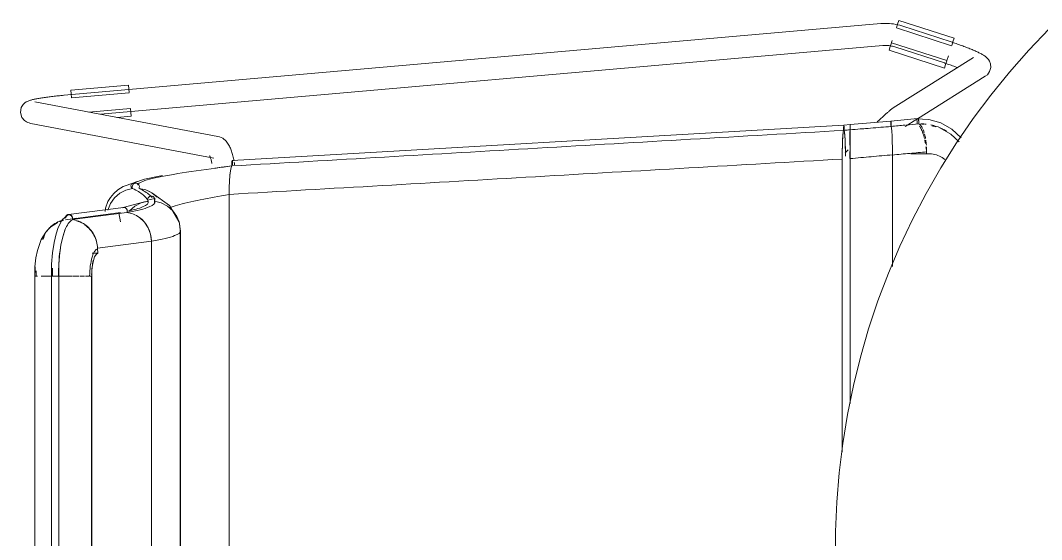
# Model space of a CAD drawing. Header units: millimetres. Extents: x 155927 to 295199, y -4084 to 97293.
# Drawn here: x 229447 to 230001, y 31112 to 31394 of the extents above; entities that cross this region are included whole.
import ezdxf

# ---------------------------------------------------------------- set-up
doc = ezdxf.new("R2010")
doc.units = ezdxf.units.MM
doc.header["$MEASUREMENT"] = 0
doc.layers.add('I-FURN', color=8, linetype='CONTINUOUS', lineweight=9)

msp = doc.modelspace()

# ---------------------------------------------------------------- linework, layer by layer
at = {"layer": 'I-FURN'}
for p, q in [((229914.2, 31392.21), (229470.88, 31353.26)), ((229914.25, 31392.22), (229914.2, 31392.21)), ((229915.39, 31392.29), (229914.25, 31392.22)), ((229916.53, 31392.32), (229915.39, 31392.29)), ((229917.68, 31392.31), (229916.53, 31392.32)), ((229918.82, 31392.25), (229917.68, 31392.31)), ((229919.95, 31392.14), (229918.82, 31392.25)), ((229921.08, 31391.99), (229919.95, 31392.14)), ((229922.21, 31391.79), (229921.08, 31391.99)), ((229923.33, 31391.54), (229922.21, 31391.79)), ((229922.58, 31389.88), (229952.59, 31380.2)), ((229922.62, 31390), (229923.25, 31391.97)), ((229923.25, 31391.97), (229923.88, 31393.93)), ((229924.43, 31391.26), (229923.33, 31391.54)), ((229923.88, 31393.93), (229953.89, 31384.24)), ((229925.52, 31390.93), (229924.43, 31391.26)), ((229952.34, 31382.21), (229925.52, 31390.93)), ((230005.57, 31389.43), (229994.53, 31377.85)), ((229953.89, 31384.24), (229953.26, 31382.29)), ((229490.75, 31342.96), (229915.25, 31380.26)), ((229915.25, 31380.26), (229915.91, 31380.31)), ((229915.91, 31380.31), (229916.57, 31380.32)), ((229916.57, 31380.32), (229917.24, 31380.32)), ((229917.24, 31380.32), (229917.9, 31380.28)), ((229917.9, 31380.28), (229918.56, 31380.22)), ((229918.56, 31380.22), (229919.21, 31380.13)), ((229918.67, 31377.77), (229919.3, 31379.72)), ((229919.21, 31380.13), (229919.87, 31380.02)), ((229919.3, 31379.72), (229919.94, 31381.7)), ((229919.87, 31380.02), (229920.51, 31379.88)), ((229949.98, 31372.13), (229919.97, 31381.81)), ((229920.01, 31381.91), (229920.38, 31383.08)), ((229920.51, 31379.88), (229921.15, 31379.71)), ((229921.15, 31379.71), (229921.79, 31379.52)), ((229921.79, 31379.52), (229921.82, 31379.51)), ((229921.82, 31379.51), (229948.63, 31370.8)), ((229952.79, 31382.07), (229952.34, 31382.21)), ((229953.26, 31382.29), (229952.62, 31380.31)), ((229953.53, 31381.82), (229952.79, 31382.07)), ((229954.27, 31381.58), (229953.53, 31381.82)), ((229955, 31381.33), (229954.27, 31381.58)), ((229955.73, 31381.08), (229955, 31381.33)), ((229956.45, 31380.82), (229955.73, 31381.08)), ((229957.17, 31380.57), (229956.45, 31380.82)), ((229957.87, 31380.32), (229957.17, 31380.57)), ((229958.57, 31380.06), (229957.87, 31380.32)), ((229959.26, 31379.81), (229958.57, 31380.06)), ((229959.94, 31379.55), (229959.26, 31379.81)), ((229960.6, 31379.3), (229959.94, 31379.55)), ((229961.26, 31379.04), (229960.6, 31379.3)), ((229961.9, 31378.79), (229961.26, 31379.04)), ((229962.52, 31378.54), (229961.9, 31378.79)), ((229963.13, 31378.29), (229962.52, 31378.54)), ((229963.73, 31378.04), (229963.13, 31378.29)), ((229964.31, 31377.8), (229963.73, 31378.04)), ((229918.67, 31377.77), (229948.68, 31368.08)), ((229964.49, 31373.73), (229920.9, 31346.42)), ((229950.01, 31372.22), (229950.81, 31374.7)), ((229964.87, 31377.56), (229964.31, 31377.8)), ((229965.41, 31377.32), (229964.87, 31377.56)), ((229965.94, 31377.08), (229965.41, 31377.32)), ((229966.45, 31376.84), (229965.94, 31377.08)), ((229966.94, 31376.61), (229966.45, 31376.84)), ((229967.42, 31376.38), (229966.94, 31376.61)), ((229967.87, 31376.15), (229967.42, 31376.38)), ((229968.31, 31375.92), (229967.87, 31376.15)), ((229968.74, 31375.69), (229968.31, 31375.92)), ((229969.15, 31375.46), (229968.74, 31375.69)), ((229969.55, 31375.23), (229969.15, 31375.46)), ((229969.94, 31374.98), (229969.55, 31375.23)), ((229970.33, 31374.73), (229969.94, 31374.98)), ((229970.72, 31374.45), (229970.33, 31374.73)), ((229971.12, 31374.14), (229970.72, 31374.45)), ((229971.55, 31373.77), (229971.12, 31374.14)), ((229972.01, 31373.31), (229971.55, 31373.77)), ((229972.53, 31372.68), (229972.01, 31373.31)), ((229973.1, 31371.76), (229972.53, 31372.68)), ((229994.53, 31377.85), (229983.96, 31365.84)), ((229948.96, 31370.69), (229948.63, 31370.8)), ((229949.31, 31370.04), (229948.68, 31368.08)), ((229949.65, 31370.47), (229948.96, 31370.69)), ((229949.94, 31372.01), (229949.31, 31370.04)), ((229950.34, 31370.24), (229949.65, 31370.47)), ((229951.02, 31370), (229950.34, 31370.24)), ((229951.7, 31369.77), (229951.02, 31370)), ((229952.38, 31369.54), (229951.7, 31369.77)), ((229953.04, 31369.3), (229952.38, 31369.54)), ((229953.7, 31369.06), (229953.04, 31369.3)), ((229954.34, 31368.83), (229953.7, 31369.06)), ((229954.98, 31368.59), (229954.34, 31368.83)), ((229955.6, 31368.36), (229954.98, 31368.59)), ((229973.62, 31370.38), (229973.1, 31371.76)), ((229973.21, 31366.18), (229973.79, 31368.41)), ((229973.79, 31368.41), (229973.62, 31370.38)), ((229934.09, 31340.52), (229970.86, 31363.56)), ((229971.98, 31364.45), (229970.86, 31363.56)), ((229971.98, 31364.45), (229973.21, 31366.18)), ((229983.96, 31365.84), (229973.88, 31353.41)), ((229474.49, 31356.08), (229505.9, 31358.84)), ((229474.67, 31354.04), (229474.49, 31356.08)), ((229505.9, 31358.84), (229506.08, 31356.8)), ((229506.08, 31356.8), (229506.26, 31354.73)), ((229451.38, 31350.15), (229451.8, 31350.32)), ((229451.8, 31350.32), (229452.21, 31350.46)), ((229452.21, 31350.46), (229452.6, 31350.59)), ((229452.6, 31350.59), (229453, 31350.7)), ((229453, 31350.7), (229453.4, 31350.81)), ((229453.4, 31350.81), (229453.81, 31350.91)), ((229453.81, 31350.91), (229454.24, 31351.01)), ((229454.24, 31351.01), (229454.68, 31351.11)), ((229454.68, 31351.11), (229455.14, 31351.21)), ((229455.14, 31351.21), (229455.62, 31351.3)), ((229455.62, 31351.3), (229456.12, 31351.4)), ((229456.12, 31351.4), (229456.63, 31351.49)), ((229456.63, 31351.49), (229457.17, 31351.59)), ((229457.17, 31351.59), (229457.72, 31351.68)), ((229457.72, 31351.68), (229458.28, 31351.77)), ((229458.28, 31351.77), (229458.87, 31351.86)), ((229458.87, 31351.86), (229459.47, 31351.95)), ((229459.47, 31351.95), (229460.09, 31352.05)), ((229460.09, 31352.05), (229460.73, 31352.13)), ((229460.73, 31352.13), (229461.38, 31352.22)), ((229461.38, 31352.22), (229462.04, 31352.31)), ((229462.04, 31352.31), (229462.72, 31352.4)), ((229462.72, 31352.4), (229463.4, 31352.48)), ((229463.4, 31352.48), (229464.1, 31352.57)), ((229464.1, 31352.57), (229464.81, 31352.65)), ((229464.81, 31352.65), (229465.53, 31352.73)), ((229465.53, 31352.73), (229466.26, 31352.81)), ((229466.26, 31352.81), (229466.99, 31352.89)), ((229466.99, 31352.89), (229467.73, 31352.97)), ((229467.73, 31352.97), (229468.47, 31353.04)), ((229468.47, 31353.04), (229469.22, 31353.11)), ((229469.22, 31353.11), (229469.97, 31353.18)), ((229469.97, 31353.18), (229470.72, 31353.25)), ((229470.72, 31353.25), (229470.88, 31353.26)), ((229474.85, 31351.97), (229474.67, 31354.04)), ((229474.86, 31351.85), (229506.27, 31354.61)), ((229973.88, 31353.41), (229964.31, 31340.6)), ((229447.2, 31343.88), (229447.69, 31346.64)), ((229447.69, 31346.64), (229448.73, 31348.3)), ((229448.73, 31348.3), (229449.64, 31349.15)), ((229449.64, 31349.15), (229450.34, 31349.63)), ((229450.34, 31349.63), (229450.9, 31349.93)), ((229450.9, 31349.93), (229451.38, 31350.15)), ((229554.32, 31330.97), (229455.03, 31349.79)), ((229507.01, 31346.16), (229484.41, 31344.17)), ((229507.02, 31346.04), (229507.2, 31343.97)), ((229918.93, 31344.89), (229918.66, 31344.66)), ((229919.18, 31345.1), (229918.93, 31344.89)), ((229919.42, 31345.3), (229919.18, 31345.1)), ((229919.65, 31345.49), (229919.42, 31345.3)), ((229919.87, 31345.67), (229919.65, 31345.49)), ((229920.09, 31345.85), (229919.87, 31345.67)), ((229920.32, 31346.02), (229920.09, 31345.85)), ((229920.58, 31346.21), (229920.32, 31346.02)), ((229920.9, 31346.42), (229920.58, 31346.21)), ((229448.04, 31341.13), (229447.2, 31343.88)), ((229448.04, 31341.13), (229449.36, 31339.55)), ((229449.36, 31339.55), (229450.44, 31338.81)), ((229499.49, 31341.23), (229507.38, 31341.93)), ((229507.2, 31343.97), (229507.38, 31341.93)), ((229919.64, 31339.17), (229897.44, 31337.34)), ((229912.6, 31339.14), (229912.13, 31338.7)), ((229913.06, 31339.57), (229912.6, 31339.14)), ((229913.51, 31340), (229913.06, 31339.57)), ((229913.96, 31340.41), (229913.51, 31340)), ((229914.39, 31340.81), (229913.96, 31340.41)), ((229914.82, 31341.2), (229914.39, 31340.81)), ((229915.23, 31341.58), (229914.82, 31341.2)), ((229915.63, 31341.95), (229915.23, 31341.58)), ((229916.02, 31342.31), (229915.63, 31341.95)), ((229916.4, 31342.65), (229916.02, 31342.31)), ((229916.77, 31342.98), (229916.4, 31342.65)), ((229917.12, 31343.3), (229916.77, 31342.98)), ((229917.45, 31343.6), (229917.12, 31343.3)), ((229917.78, 31343.89), (229917.45, 31343.6)), ((229918.09, 31344.16), (229917.78, 31343.89)), ((229918.38, 31344.42), (229918.09, 31344.16)), ((229918.66, 31344.66), (229918.38, 31344.42)), ((229919.64, 31339.17), (229919.61, 31339.11)), ((229919.61, 31339.1), (229919.64, 31339.17)), ((229934.13, 31340.59), (229919.64, 31339.17)), ((229919.64, 31339.17), (229919.66, 31339.1)), ((229919.66, 31339.1), (229919.64, 31339.17)), ((229927.28, 31336.25), (229933.72, 31340.29)), ((229933.24, 31340.47), (229940.14, 31340.18)), ((229940.14, 31340.18), (229946.66, 31338.31)), ((229964.31, 31340.6), (229955.25, 31327.41)), ((229450.44, 31338.81), (229451.24, 31338.43)), ((229451.24, 31338.43), (229451.86, 31338.22)), ((229451.86, 31338.22), (229452.38, 31338.08)), ((229452.38, 31338.08), (229452.8, 31337.99)), ((229452.8, 31337.99), (229552.09, 31319.18)), ((229894.08, 31337.07), (229562.17, 31317.78)), ((229893.98, 31334.23), (229893.77, 31333.34)), ((229893.98, 31336.14), (229893.97, 31335.69)), ((229893.97, 31335.69), (229893.97, 31335.2)), ((229893.97, 31335.2), (229893.97, 31334.7)), ((229893.97, 31334.7), (229893.98, 31334.23)), ((229894, 31336.52), (229893.98, 31336.14)), ((229894.02, 31336.81), (229894, 31336.52)), ((229894.05, 31337), (229894.02, 31336.81)), ((229894.08, 31337.07), (229894.05, 31337)), ((229894.08, 31337.07), (229897.44, 31337.34)), ((229894.11, 31337), (229894.08, 31337.07)), ((229894.13, 31336.81), (229894.11, 31337)), ((229894.15, 31336.52), (229894.13, 31336.81)), ((229894.17, 31336.13), (229894.15, 31336.52)), ((229894.18, 31335.68), (229894.17, 31336.13)), ((229894.19, 31335.19), (229894.18, 31335.68)), ((229894.18, 31334.23), (229894.19, 31334.69)), ((229894.39, 31333.32), (229894.18, 31334.23)), ((229894.19, 31334.69), (229894.19, 31335.19)), ((229897.4, 31331.85), (229897.41, 31333.6)), ((229897.41, 31333.6), (229897.4, 31331.85)), ((229897.43, 31337.27), (229897.44, 31337.34)), ((229897.44, 31337.34), (229897.43, 31337.28)), ((229897.43, 31336.41), (229897.43, 31336.79)), ((229897.43, 31336.79), (229897.43, 31336.41)), ((229897.43, 31335.95), (229897.43, 31336.41)), ((229897.43, 31336.41), (229897.43, 31335.96)), ((229897.43, 31335.96), (229897.43, 31335.47)), ((229897.43, 31335.46), (229897.43, 31335.95)), ((229897.43, 31335.47), (229897.43, 31334.97)), ((229897.43, 31334.97), (229897.43, 31335.46)), ((229897.43, 31334.5), (229897.43, 31334.97)), ((229897.43, 31334.97), (229897.43, 31334.5)), ((229897.44, 31337.34), (229897.44, 31337.27)), ((229897.44, 31337.28), (229897.44, 31337.34)), ((229897.44, 31337.09), (229897.44, 31336.79)), ((229897.44, 31336.8), (229897.44, 31337.09)), ((229897.44, 31336.41), (229897.44, 31336.8)), ((229897.44, 31336.79), (229897.44, 31336.41)), ((229897.44, 31336.41), (229897.44, 31335.96)), ((229897.44, 31335.96), (229897.44, 31336.41)), ((229897.44, 31335.96), (229897.44, 31335.47)), ((229897.44, 31335.47), (229897.44, 31335.96)), ((229897.44, 31335.47), (229897.44, 31334.97)), ((229897.44, 31334.98), (229897.44, 31335.47)), ((229897.44, 31334.5), (229897.44, 31334.98)), ((229897.44, 31334.97), (229897.44, 31334.5)), ((229897.44, 31334.5), (229897.46, 31333.61)), ((229897.46, 31333.62), (229897.44, 31334.5)), ((229897.47, 31331.87), (229897.46, 31333.62)), ((229897.46, 31333.61), (229897.47, 31331.87)), ((229919.54, 31337.79), (229919.53, 31337.3)), ((229919.53, 31337.3), (229919.54, 31337.79)), ((229919.55, 31338.25), (229919.54, 31337.79)), ((229919.54, 31337.79), (229919.55, 31338.24)), ((229919.54, 31336.81), (229919.54, 31336.33)), ((229919.54, 31336.33), (229919.54, 31336.8)), ((229919.57, 31338.63), (229919.55, 31338.25)), ((229919.55, 31338.24), (229919.57, 31338.62)), ((229919.59, 31338.92), (229919.57, 31338.63)), ((229919.57, 31338.62), (229919.59, 31338.92)), ((229919.61, 31339.11), (229919.59, 31338.92)), ((229919.59, 31338.92), (229919.61, 31339.1)), ((229919.69, 31338.91), (229919.66, 31339.1)), ((229919.71, 31338.62), (229919.69, 31338.91)), ((229919.69, 31338.91), (229919.71, 31338.61)), ((229919.73, 31338.23), (229919.71, 31338.62)), ((229919.71, 31338.61), (229919.73, 31338.23)), ((229919.74, 31337.78), (229919.73, 31338.23)), ((229919.73, 31338.23), (229919.74, 31337.78)), ((229919.73, 31336.32), (229919.74, 31336.79)), ((229919.74, 31336.79), (229919.73, 31336.32)), ((229919.73, 31336.32), (229919.92, 31335.43)), ((229919.92, 31335.43), (229919.73, 31336.32)), ((229919.74, 31337.29), (229919.74, 31337.78)), ((229919.74, 31337.78), (229919.74, 31337.28)), ((229919.74, 31336.79), (229919.74, 31337.29)), ((229919.74, 31337.28), (229919.74, 31336.79)), ((229919.92, 31335.43), (229920.1, 31333.71)), ((229920.1, 31333.69), (229919.92, 31335.43)), ((229920.1, 31333.7), (229920.25, 31331.26)), ((229920.25, 31331.21), (229920.1, 31333.69)), ((229946.26, 31335.6), (229952.09, 31332.24)), ((229946.66, 31338.31), (229952.68, 31334.92)), ((229952.68, 31334.92), (229957.83, 31330.18)), ((229554.32, 31330.97), (229555.31, 31330.71)), ((229555.31, 31330.71), (229556.2, 31330.35)), ((229556.2, 31330.35), (229556.99, 31329.91)), ((229556.99, 31329.91), (229557.68, 31329.43)), ((229557.68, 31329.43), (229558.28, 31328.92)), ((229558.28, 31328.92), (229558.8, 31328.4)), ((229558.8, 31328.4), (229559.25, 31327.87)), ((229893.41, 31329.09), (229893.29, 31325.96)), ((229893.57, 31331.6), (229893.41, 31329.09)), ((229893.77, 31333.34), (229893.57, 31331.6)), ((229894.58, 31331.57), (229894.39, 31333.32)), ((229894.74, 31329.08), (229894.58, 31331.57)), ((229894.87, 31325.96), (229894.74, 31329.08)), ((229897.38, 31326.23), (229897.39, 31329.35)), ((229897.39, 31329.35), (229897.38, 31326.23)), ((229897.39, 31329.35), (229897.4, 31331.85)), ((229897.4, 31331.85), (229897.39, 31329.35)), ((229897.47, 31331.87), (229897.48, 31329.37)), ((229897.48, 31329.37), (229897.47, 31331.87)), ((229897.49, 31326.23), (229897.48, 31329.37)), ((229897.48, 31329.36), (229897.49, 31326.23)), ((229920.25, 31331.22), (229920.37, 31328.18)), ((229920.37, 31328.12), (229920.25, 31331.21)), ((229920.37, 31328.12), (229920.44, 31324.68)), ((229920.44, 31324.68), (229920.37, 31328.12)), ((229952.09, 31332.24), (229956.61, 31327.93)), ((229559.25, 31327.87), (229559.65, 31327.33)), ((229559.65, 31327.33), (229560.01, 31326.8)), ((229560.01, 31326.8), (229560.33, 31326.26)), ((229560.33, 31326.26), (229560.62, 31325.72)), ((229560.62, 31325.72), (229560.9, 31325.17)), ((229560.9, 31325.17), (229561.15, 31324.61)), ((229561.15, 31324.61), (229561.38, 31324.04)), ((229561.38, 31324.04), (229561.6, 31323.46)), ((229561.6, 31323.46), (229561.81, 31322.87)), ((229561.81, 31322.87), (229562, 31322.26)), ((229893.29, 31325.96), (229893.21, 31322.4)), ((229896.35, 31323.58), (229894.82, 31322.1)), ((229894.94, 31322.41), (229894.87, 31325.96)), ((229897.37, 31318.89), (229897.37, 31322.67)), ((229897.37, 31322.67), (229897.37, 31318.89)), ((229897.49, 31326.23), (229897.5, 31322.67)), ((229897.5, 31322.67), (229897.49, 31326.23)), ((229897.5, 31322.67), (229897.5, 31318.88)), ((229897.5, 31318.88), (229897.5, 31322.67)), ((229920.47, 31320.82), (229920.44, 31324.58)), ((229920.44, 31324.58), (229920.47, 31320.94)), ((229939.02, 31322.52), (229939.02, 31321.47)), ((229955.25, 31327.41), (229946.73, 31313.86)), ((229549.86, 31320.4), (229549.87, 31320.38)), ((229549.87, 31320.38), (229549.92, 31320.3)), ((229549.92, 31320.3), (229549.96, 31320.22)), ((229549.96, 31320.22), (229550.04, 31320.06)), ((229550.04, 31320.06), (229550.13, 31319.87)), ((229550.13, 31319.87), (229550.22, 31319.64)), ((229550.22, 31319.64), (229550.32, 31319.37)), ((229550.32, 31319.37), (229550.43, 31319.06)), ((229550.43, 31319.06), (229550.54, 31318.73)), ((229550.54, 31318.73), (229550.64, 31318.36)), ((229550.64, 31318.36), (229550.75, 31317.97)), ((229550.75, 31317.97), (229550.86, 31317.55)), ((229550.86, 31317.55), (229550.96, 31317.1)), ((229550.96, 31317.1), (229551.06, 31316.63)), ((229561.99, 31316.83), (229562.02, 31317.22)), ((229562.02, 31317.21), (229561.99, 31316.83)), ((229562, 31322.26), (229562.19, 31321.65)), ((229562.02, 31317.22), (229562.06, 31317.52)), ((229562.06, 31317.51), (229562.02, 31317.21)), ((229562.11, 31317.71), (229562.06, 31317.51)), ((229562.06, 31317.52), (229562.11, 31317.71)), ((229562.17, 31317.78), (229562.11, 31317.71)), ((229562.11, 31317.71), (229562.17, 31317.78)), ((229562.22, 31317.71), (229562.17, 31317.78)), ((229562.17, 31317.78), (229562.22, 31317.72)), ((229562.19, 31321.65), (229562.36, 31321.02)), ((229562.22, 31317.72), (229562.27, 31317.54)), ((229562.27, 31317.53), (229562.22, 31317.71)), ((229562.27, 31317.54), (229562.32, 31317.24)), ((229562.32, 31317.24), (229562.27, 31317.53)), ((229562.35, 31316.86), (229562.32, 31317.24)), ((229562.32, 31317.24), (229562.35, 31316.86)), ((229562.36, 31321.02), (229562.52, 31320.37)), ((229562.52, 31320.37), (229562.67, 31319.72)), ((229562.67, 31319.72), (229562.82, 31319.05)), ((229562.82, 31319.05), (229562.95, 31318.37)), ((229562.95, 31318.37), (229563.08, 31317.68)), ((229563.19, 31316.97), (229563.3, 31316.26)), ((229893.21, 31322.4), (229893.18, 31318.61)), ((229893.18, 31318.61), (229893.18, 31159.52)), ((229893.18, 31159.52), (229893.18, 31318.61)), ((229894.97, 31320.15), (229894.94, 31322.41)), ((229897.5, 31318.88), (229897.5, 31185.88)), ((229897.5, 31185.88), (229897.5, 31318.88)), ((229920.47, 31260.33), (229920.47, 31320.82)), ((229920.47, 31320.82), (229920.47, 31260.33)), ((229940.26, 31321.53), (229930.51, 31321.53)), ((229551.06, 31316.63), (229551.16, 31316.14)), ((229560.9, 31309.8), (229561.21, 31312.26)), ((229561.21, 31312.26), (229560.9, 31309.77)), ((229561.21, 31312.27), (229561.58, 31314.01)), ((229561.58, 31314.01), (229561.21, 31312.26)), ((229561.58, 31314.01), (229561.98, 31314.91)), ((229561.98, 31314.91), (229561.58, 31314.01)), ((229561.96, 31315.88), (229561.97, 31316.38)), ((229561.97, 31316.37), (229561.96, 31315.88)), ((229561.96, 31315.88), (229561.96, 31315.38)), ((229561.96, 31315.39), (229561.96, 31315.88)), ((229561.98, 31314.91), (229561.96, 31315.39)), ((229561.96, 31315.38), (229561.98, 31314.91)), ((229561.99, 31316.83), (229561.97, 31316.37)), ((229561.97, 31316.38), (229561.99, 31316.83)), ((229562.37, 31316.41), (229562.35, 31316.86)), ((229562.35, 31316.86), (229562.37, 31316.41)), ((229562.38, 31315.92), (229562.37, 31316.41)), ((229562.37, 31316.41), (229562.38, 31315.92)), ((229562.38, 31315.42), (229562.38, 31315.92)), ((229562.38, 31315.92), (229562.38, 31315.42)), ((229563.3, 31316.26), (229563.4, 31315.53)), ((229946.73, 31313.86), (229938.76, 31299.99)), ((229514.59, 31307.77), (229502.88, 31303.78)), ((229524.25, 31309.67), (229514.59, 31307.77)), ((229560.51, 31303.19), (229560.67, 31306.71)), ((229560.66, 31306.67), (229560.51, 31303.13)), ((229560.9, 31309.77), (229560.66, 31306.67)), ((229560.67, 31306.71), (229560.9, 31309.77)), ((229500.05, 31301.97), (229497.81, 31299.97)), ((229502.88, 31303.78), (229500.05, 31301.97)), ((229504.45, 31301.76), (229501.13, 31300.02)), ((229508.08, 31302.66), (229504.45, 31301.76)), ((229507.95, 31304.13), (229507.87, 31303.63)), ((229507.87, 31303.63), (229507.92, 31303.14)), ((229507.88, 31303.63), (229507.95, 31304.13)), ((229507.92, 31303.14), (229507.88, 31303.63)), ((229508.08, 31302.66), (229507.92, 31303.14)), ((229507.92, 31303.14), (229508.08, 31302.66)), ((229507.95, 31304.13), (229508.15, 31304.58)), ((229508.14, 31304.58), (229507.95, 31304.13)), ((229508.45, 31304.97), (229508.14, 31304.58)), ((229508.15, 31304.58), (229508.45, 31304.97)), ((229508.45, 31304.97), (229508.85, 31305.27)), ((229508.85, 31305.27), (229508.45, 31304.97)), ((229509.3, 31305.47), (229508.85, 31305.27)), ((229508.85, 31305.27), (229509.3, 31305.46)), ((229509.3, 31305.46), (229509.78, 31305.54)), ((229509.78, 31305.54), (229509.3, 31305.47)), ((229509.78, 31305.54), (229510.27, 31305.48)), ((229510.27, 31305.48), (229509.78, 31305.54)), ((229510.27, 31305.48), (229510.73, 31305.3)), ((229510.73, 31305.3), (229510.27, 31305.48)), ((229510.73, 31305.3), (229511.13, 31305.01)), ((229511.13, 31305.01), (229510.73, 31305.3)), ((229511.13, 31305.01), (229511.45, 31304.63)), ((229511.45, 31304.63), (229511.13, 31305.01)), ((229511.45, 31304.63), (229511.66, 31304.18)), ((229511.66, 31304.18), (229511.45, 31304.63)), ((229511.72, 31303.19), (229511.57, 31302.72)), ((229511.57, 31302.72), (229511.72, 31303.19)), ((229511.57, 31302.72), (229515.18, 31301.92)), ((229515.18, 31301.93), (229511.57, 31302.72)), ((229511.66, 31304.18), (229511.75, 31303.69)), ((229511.75, 31303.69), (229511.66, 31304.18)), ((229511.75, 31303.69), (229511.72, 31303.19)), ((229511.72, 31303.19), (229511.75, 31303.69)), ((229518.51, 31300.29), (229515.18, 31301.93)), ((229515.18, 31301.92), (229518.51, 31300.28)), ((229518.58, 31300.34), (229516.83, 31301.23)), ((229528.12, 31293.36), (229518.58, 31300.34)), ((229560.45, 31299.44), (229560.51, 31303.13)), ((229560.51, 31303.13), (229560.45, 31299.36)), ((229494.69, 31295.53), (229493.39, 31291.93)), ((229496.03, 31297.8), (229494.69, 31295.53)), ((229497.81, 31299.97), (229496.03, 31297.8)), ((229498.31, 31297.54), (229496.13, 31294.46)), ((229501.13, 31300.02), (229498.31, 31297.54)), ((229502.99, 31292.38), (229514.6, 31295.35)), ((229512.74, 31294.81), (229509.34, 31293.06)), ((229516.45, 31295.71), (229512.74, 31294.81)), ((229514.6, 31295.35), (229516.47, 31295.67)), ((229515.11, 31295.49), (229516.45, 31295.7)), ((229520.06, 31297.22), (229516.17, 31296.38)), ((229516.33, 31297.17), (229516.25, 31296.67)), ((229516.25, 31296.67), (229516.34, 31297.16)), ((229516.29, 31296.17), (229516.25, 31296.67)), ((229516.25, 31296.67), (229516.29, 31296.18)), ((229516.29, 31296.18), (229516.45, 31295.71)), ((229516.45, 31295.7), (229516.29, 31296.17)), ((229516.54, 31297.62), (229516.33, 31297.17)), ((229516.34, 31297.16), (229516.54, 31297.61)), ((229516.54, 31297.61), (229516.85, 31298)), ((229516.85, 31298), (229516.54, 31297.62)), ((229516.85, 31298), (229517.25, 31298.29)), ((229517.25, 31298.29), (229516.85, 31298)), ((229517.25, 31298.29), (229517.71, 31298.48)), ((229517.71, 31298.48), (229517.25, 31298.29)), ((229518.2, 31298.55), (229517.71, 31298.48)), ((229517.71, 31298.48), (229518.2, 31298.54)), ((229518.7, 31298.48), (229518.2, 31298.55)), ((229518.2, 31298.54), (229518.69, 31298.48)), ((229521.34, 31297.89), (229518.51, 31300.29)), ((229518.51, 31300.28), (229521.34, 31297.89)), ((229518.69, 31298.48), (229519.16, 31298.29)), ((229519.16, 31298.29), (229518.7, 31298.48)), ((229519.16, 31298.29), (229519.56, 31298)), ((229519.56, 31298), (229519.16, 31298.29)), ((229519.56, 31298), (229519.87, 31297.61)), ((229519.87, 31297.62), (229519.56, 31298)), ((229520.08, 31297.17), (229519.87, 31297.62)), ((229519.87, 31297.61), (229520.07, 31297.16)), ((229519.97, 31294.64), (229519.93, 31297.52)), ((229520.12, 31296.17), (229519.96, 31295.7)), ((229519.96, 31295.71), (229520.12, 31296.18)), ((229523.67, 31294.81), (229519.96, 31295.71)), ((229520.07, 31297.16), (229520.16, 31296.67)), ((229520.16, 31296.67), (229520.08, 31297.17)), ((229520.16, 31296.67), (229520.12, 31296.17)), ((229520.12, 31296.18), (229520.16, 31296.67)), ((229523.67, 31294.81), (229527.06, 31293.06)), ((229527.07, 31293.06), (229523.67, 31294.81)), ((229560.45, 31299.36), (229560.45, 30915.96)), ((229560.45, 30915.96), (229560.45, 31299.36)), ((229938.76, 31299.99), (229931.35, 31285.81)), ((229501.43, 31289.55), (229471.73, 31285.7)), ((229503.07, 31292.4), (229473.29, 31288.54)), ((229475.27, 31285.72), (229504.97, 31289.57)), ((229493.39, 31291.93), (229493.16, 31290.16)), ((229496.13, 31294.46), (229494.73, 31290.94)), ((229500.65, 31289.42), (229501.6, 31284.6)), ((229502.83, 31292.34), (229502.39, 31292.16)), ((229503.3, 31292.41), (229502.83, 31292.34)), ((229503.77, 31292.34), (229503.3, 31292.41)), ((229504.21, 31292.15), (229503.77, 31292.34)), ((229504.59, 31291.86), (229504.21, 31292.15)), ((229504.9, 31291.48), (229504.59, 31291.86)), ((229505.09, 31291.02), (229504.9, 31291.48)), ((229505.17, 31290.53), (229505.09, 31291.02)), ((229505.13, 31290.04), (229505.17, 31290.53)), ((229509.34, 31293.06), (229506.47, 31290.55)), ((229527.06, 31293.06), (229529.93, 31290.55)), ((229529.94, 31290.55), (229527.07, 31293.06)), ((229533.23, 31284.71), (229528.12, 31293.36)), ((229529.93, 31290.55), (229532.1, 31287.41)), ((229532.11, 31287.42), (229529.94, 31290.55)), ((229463.2, 31281.38), (229467.1, 31284.06)), ((229467.1, 31284.06), (229467.3, 31284.16)), ((229467.71, 31281.52), (229469.89, 31285.64)), ((229469.89, 31285.64), (229472.79, 31288.18)), ((229472.92, 31285.85), (229477.62, 31286.46)), ((229514.48, 31284.45), (229511.74, 31286.94)), ((229516.56, 31281.34), (229514.48, 31284.45)), ((229533.3, 31284.55), (229531.93, 31287.73)), ((229532.1, 31287.41), (229533.47, 31283.84)), ((229533.48, 31283.85), (229532.11, 31287.42)), ((229534.1, 31279.52), (229533.3, 31284.55)), ((229533.47, 31283.84), (229533.95, 31280.06)), ((229533.95, 31280.06), (229533.48, 31283.85)), ((229931.35, 31285.81), (229924.51, 31271.35)), ((229458.52, 31275.02), (229460.91, 31278.91)), ((229460.91, 31278.91), (229463.2, 31281.38)), ((229466.54, 31278.06), (229467.71, 31281.52)), ((229471.25, 31279.76), (229470.15, 31276.32)), ((229517.87, 31277.79), (229516.56, 31281.34)), ((229533.95, 31280.06), (229533.95, 30935.27)), ((229533.95, 30935.27), (229533.95, 31280.06)), ((229534.1, 31240.61), (229534.1, 31279.52)), ((229456.39, 31268.98), (229458.52, 31275.02)), ((229464.6, 31267.75), (229465.45, 31273.37)), ((229465.45, 31273.37), (229466.54, 31278.06)), ((229470.15, 31276.32), (229469.19, 31271.89)), ((229489.07, 31270.16), (229518.35, 31274.02)), ((229518.35, 31274.02), (229517.87, 31277.79)), ((229518.35, 31274.02), (229518.35, 30941.31)), ((229518.35, 30941.31), (229518.35, 31274.02)), ((229455.6, 31264.94), (229456.39, 31268.98)), ((229464.11, 31261.63), (229464.6, 31267.75)), ((229468.59, 31267.88), (229468.06, 31261.31)), ((229469.19, 31271.89), (229468.59, 31267.88)), ((229489.14, 31267.44), (229486.14, 31267.44)), ((229488.28, 31266.8), (229489.14, 31267.44)), ((229489.14, 31267.44), (229489.07, 31270.16)), ((229924.51, 31271.35), (229918.26, 31256.62)), ((229455.09, 31260.12), (229455.6, 31264.94)), ((229464.02, 31255.09), (229464.11, 31261.63)), ((229486.31, 31260.98), (229486.82, 31263.47)), ((229486.82, 31263.47), (229487.49, 31265.45)), ((229487.49, 31265.45), (229488.28, 31266.8)), ((229454.98, 31255.09), (229455.09, 31260.12)), ((229468.06, 31261.31), (229467.98, 31255.09)), ((229485.88, 31255.09), (229485.99, 31258.13)), ((229485.99, 31258.13), (229486.31, 31260.98)), ((229918.26, 31256.62), (229912.6, 31241.66)), ((229455.15, 31255.09), (229454.98, 31255.09)), ((229454.98, 31255.09), (229454.98, 30960.24)), ((229455, 31255.09), (229456.47, 31255.09)), ((229458.5, 31255.09), (229461.08, 31255.09)), ((229464.26, 31255.09), (229461.24, 31255.09)), ((229461.25, 31255.09), (229464.26, 31255.09)), ((229464.02, 31255.09), (229464.02, 30960.24)), ((229464.02, 31255.09), (229467.98, 31255.09)), ((229464.09, 31255.09), (229464.02, 31255.09)), ((229464.29, 31255.09), (229464.09, 31255.09)), ((229464.59, 31255.09), (229464.29, 31255.09)), ((229464.98, 31255.09), (229464.59, 31255.09)), ((229465.44, 31255.09), (229464.98, 31255.09)), ((229465.93, 31255.09), (229465.44, 31255.09)), ((229466.43, 31255.09), (229465.93, 31255.09)), ((229466.9, 31255.09), (229466.43, 31255.09)), ((229467.32, 31255.09), (229466.9, 31255.09)), ((229467.65, 31255.09), (229467.32, 31255.09)), ((229467.87, 31255.09), (229467.65, 31255.09)), ((229467.98, 31255.09), (229467.87, 31255.09)), ((229471.77, 31255.09), (229467.95, 31255.09)), ((229467.95, 31255.09), (229471.77, 31255.09)), ((229467.98, 30960.24), (229467.98, 31255.09)), ((229471.96, 31255.09), (229475.52, 31255.09)), ((229477.67, 31255.09), (229475.88, 31255.09)), ((229477.66, 31255.09), (229478.99, 31255.09)), ((229479.51, 31255.09), (229481.97, 31255.09)), ((229482.56, 31255.09), (229484.3, 31255.09)), ((229485.82, 31255.09), (229485.82, 30960.24)), ((229485.88, 30960.24), (229485.88, 31255.09)), ((229534.1, 30935.81), (229534.1, 31240.61)), ((229912.6, 31241.66), (229907.54, 31226.48)), ((229907.54, 31226.48), (229903.1, 31211.11)), ((229903.1, 31211.11), (229899.27, 31195.58)), ((229899.27, 31195.58), (229896.06, 31179.9)), ((229896.06, 31179.9), (229893.49, 31164.11)), ((229893.49, 31164.11), (229891.55, 31148.23)), ((229891.55, 31148.23), (229890.25, 31132.28)), ((229890.25, 31132.28), (229889.58, 31116.3)), ((229889.58, 31116.3), (229889.49, 31107.66))]:
    msp.add_line(p, q, dxfattribs=at)
for centre, major_axis, ratio, start_param, end_param in [((229503.3, 31290.45), (0, 1.96), 0.955139, 4.501447, 6.790779), ((229503.28, 31273.89), (0, 15.78), 0.955139, 5.929149, 6.170649), ((229503.28, 31273.89), (0, 15.78), 0.955139, 5.687432, 5.928979), ((229503.28, 31273.89), (0, 15.78), 0.955139, 4.720632, 5.68731), ((229459.26, 31255.09), (0, 12.4), 0.287441, 1.332781, 1.570796), ((229470.73, 31255.09), (-15.75, 0), 0.000004, 3.431839, 3.614078)]:
    msp.add_ellipse(centre, major_axis=major_axis, ratio=ratio, start_param=start_param, end_param=end_param, dxfattribs=at)
for points, knots in [([(229933.95, 31337.65), (229933.96, 31337.88), (229933.96, 31338.36), (229933.87, 31339.12), (229933.72, 31339.78), (229933.54, 31340.21), (229933.43, 31340.37), (229933.38, 31340.41)], [-1, -1, -1, -1, -0.90625, -0.8125, -0.71875, -0.625, -0.5625, -0.5625, -0.5625, -0.5625]), ([(229934.28, 31340.54), (229934.3, 31340.53), (229934.35, 31340.48), (229934.42, 31340.37), (229934.52, 31340.18), (229934.63, 31339.86), (229934.7, 31339.47), (229934.73, 31339.11), (229934.75, 31338.74), (229934.75, 31338.29), (229934.71, 31337.93), (229934.69, 31337.76)], [0.5555556, 0.5555556, 0.5555556, 0.5555556, 0.5833333, 0.6180556, 0.6527778, 0.7222222, 0.7916667, 0.8263889, 0.8611111, 0.9305556, 1, 1, 1, 1]), ([(229893.18, 31318.61), (229893.18, 31319.89), (229893.2, 31322.44), (229893.28, 31326.04), (229893.4, 31329.21), (229893.62, 31332.57), (229893.83, 31333.96), (229893.98, 31334.23)], [-1, -1, -1, -1, -0.833333, -0.666667, -0.5, -0.333333, 0, 0, 0, 0]), ([(229893.98, 31334.23), (229893.97, 31334.46), (229893.96, 31334.95), (229893.97, 31335.58), (229893.98, 31336.04), (229893.99, 31336.46), (229894.03, 31336.91), (229894.06, 31337.07), (229894.08, 31337.07)], [-1, -1, -1, -1, -0.90625, -0.8125, -0.765625, -0.71875, -0.625, -0.501507, -0.501507, -0.501507, -0.501507]), ([(229894.08, 31337.07), (229894.1, 31337.07), (229894.12, 31336.93), (229894.16, 31336.54), (229894.17, 31336.15), (229894.19, 31335.69), (229894.19, 31335.19), (229894.19, 31334.69), (229894.18, 31334.38), (229894.18, 31334.23)], [-0.5, -0.5, -0.5, -0.5, -0.375, -0.3125, -0.25, -0.1875, -0.125, -0.0625, 0, 0, 0, 0]), ([(229894.18, 31334.23), (229894.32, 31333.94), (229894.53, 31332.54), (229894.75, 31329.19), (229894.87, 31326.04), (229894.94, 31322.92), (229894.96, 31320.91), (229894.97, 31320.15)], [-1, -1, -1, -1, -0.6666667, -0.5, -0.3333333, -0.1666667, -0.0664381, -0.0664381, -0.0664381, -0.0664381]), ([(229941.37, 31337.15), (229943.45, 31336.71), (229946.38, 31335.75), (229949.02, 31334.21), (229949.8, 31333.7)], [-0.8210019, -0.8210019, -0.8210019, -0.8210019, -0.6666667, -0.5997839, -0.5997839, -0.5997839, -0.5997839]), ([(229939.02, 31321.47), (229941.41, 31321.69), (229945.01, 31321.06), (229948.01, 31319.13), (229948.91, 31318.36)], [0, 0, 0, 0, 0.3333333, 0.5, 0.5, 0.5, 0.5]), ([(229561.98, 31314.91), (229554.43, 31313.9), (229539.22, 31311.86), (229520.78, 31308.81), (229512.48, 31306.37), (229510.88, 31304.95), (229510.69, 31304.55)], [0, 0, 0, 0, 0.25, 0.5, 0.75, 0.8499412, 0.8499412, 0.8499412, 0.8499412]), ([(229510.5, 31306.51), (229509.78, 31306.25), (229506.76, 31304.97), (229506.53, 31303.69), (229508.08, 31302.66)], [0.6866019, 0.6866019, 0.6866019, 0.6866019, 0.75, 1, 1, 1, 1]), ([(229508.08, 31302.66), (229510.48, 31301.51), (229513.91, 31299.41), (229515.7, 31297.32), (229516.17, 31296.38)], [0, 0, 0, 0, 0.5, 0.9025379, 0.9025379, 0.9025379, 0.9025379]), ([(229511.57, 31302.72), (229513.98, 31301.55), (229516.63, 31299.92), (229518.3, 31298.29), (229518.7, 31297.84)], [0, 0, 0, 0, 0.5, 0.696307, 0.696307, 0.696307, 0.696307]), ([(229516.45, 31295.7), (229517, 31294.68), (229515.27, 31292.87), (229508.78, 31291.05), (229505.07, 31290.26)], [0, 0, 0, 0, 0.5, 0.8877852, 0.8877852, 0.8877852, 0.8877852]), ([(229528.18, 31292.06), (229529.33, 31292.55), (229533.57, 31294.01), (229544.28, 31296.44), (229555.06, 31298.39), (229560.45, 31299.36)], [0.375, 0.375, 0.375, 0.375, 0.5, 0.75, 1, 1, 1, 1]), ([(229470.62, 31285.51), (229469.85, 31285.35), (229467.94, 31284.79), (229465.08, 31283.23), (229462.9, 31281.22), (229461.89, 31279.84), (229461.62, 31279.43)], [0.0592823, 0.0592823, 0.0592823, 0.0592823, 0.1666667, 0.3333333, 0.5, 0.565028, 0.565028, 0.565028, 0.565028]), ([(229475.27, 31285.72), (229475.33, 31285.86), (229475.4, 31286.08), (229475.45, 31286.36), (229475.46, 31286.64), (229475.42, 31286.94), (229475.34, 31287.23), (229475.23, 31287.5), (229475.03, 31287.82), (229474.72, 31288.14), (229474.35, 31288.37), (229474, 31288.51), (229473.69, 31288.55), (229473.41, 31288.56), (229473.15, 31288.52), (229472.9, 31288.45), (229472.65, 31288.34), (229472.35, 31288.15), (229472.04, 31287.82), (229471.83, 31287.43), (229471.73, 31287.07), (229471.69, 31286.81), (229471.69, 31286.65), (229471.69, 31286.58)], [0, 0, 0, 0, 0.0555556, 0.0833333, 0.1111111, 0.1666667, 0.1944444, 0.2222222, 0.2777778, 0.3333333, 0.3888889, 0.4444444, 0.4791667, 0.5138889, 0.5486111, 0.5833333, 0.6180556, 0.6527778, 0.7222222, 0.7916667, 0.8263889, 0.8611111, 0.8888889, 0.8888889, 0.8888889, 0.8888889]), ([(229471.7, 31286.48), (229471.71, 31286.65), (229471.75, 31286.94), (229471.89, 31287.32), (229472.15, 31287.74), (229472.67, 31288.19), (229473.53, 31288.44), (229474.32, 31288.21), (229474.85, 31287.82), (229475.17, 31287.44), (229475.31, 31287.13), (229475.36, 31286.97)], [-0.875, -0.875, -0.875, -0.875, -0.8125, -0.765625, -0.71875, -0.625, -0.5, -0.375, -0.3125, -0.25, -0.1875, -0.1875, -0.1875, -0.1875]), ([(229482.15, 31282.89), (229484.21, 31281.45), (229486.71, 31278.51), (229488.28, 31274.94), (229488.52, 31273.69)], [-0.6666667, -0.6666667, -0.6666667, -0.6666667, -0.3333333, -0.1666667, -0.1666667, -0.1666667, -0.1666667]), ([(229518.35, 31274.02), (229524.08, 31275.02), (229531.72, 31276.86), (229534.1, 31278.69), (229534.1, 31279.52)], [0, 0, 0, 0, 0.5, 0.9107154, 0.9107154, 0.9107154, 0.9107154])]:
    msp.add_open_spline(points, degree=3, knots=knots, dxfattribs=at)
for points in [[(229561.98, 31314.91), (229617.22, 31318.13), (229727.81, 31324.57), (229838.57, 31331.01), (229893.98, 31334.23)], [(229897.44, 31334.5), (229896.87, 31334.46), (229895.71, 31334.37), (229894.56, 31334.28), (229893.98, 31334.23)], [(229897.43, 31334.5), (229896.89, 31334.45), (229895.8, 31334.36), (229894.72, 31334.27), (229894.18, 31334.23)], [(229897.44, 31334.5), (229901.16, 31334.81), (229908.6, 31335.41), (229916.02, 31336.01), (229919.73, 31336.32)], [(229903.75, 31335.02), (229904.16, 31335.06), (229904.57, 31335.09), (229904.98, 31335.12)], [(229908.59, 31335.42), (229912.25, 31335.73), (229915.9, 31336.03), (229919.54, 31336.33)], [(229926.63, 31337.04), (229924.28, 31336.8), (229921.92, 31336.57), (229919.54, 31336.33)], [(229927.27, 31337.04), (229924.77, 31336.8), (229922.26, 31336.56), (229919.73, 31336.32)], [(229934.69, 31337.76), (229932.44, 31337.54), (229930.17, 31337.32), (229927.88, 31337.1)], [(229934.69, 31337.76), (229935.08, 31337.61), (229935.83, 31337.05), (229936.53, 31335.9), (229936.85, 31335.21)], [(229936, 31335.17), (229935.68, 31335.81), (229935.37, 31336.2), (229935.04, 31336.53)], [(229937.46, 31337.61), (229936.82, 31337.67), (229936.16, 31337.68), (229935.51, 31337.67)], [(229937.8, 31329.71), (229937.33, 31331.77), (229936.75, 31333.83), (229936.11, 31334.93)], [(229936.22, 31337.72), (229937.04, 31337.71), (229937.87, 31337.67), (229938.69, 31337.59)], [(229937.05, 31334.76), (229937.3, 31334.17), (229937.53, 31333.51), (229937.74, 31332.78)], [(229944.08, 31336.09), (229943.37, 31336.35), (229942.65, 31336.53), (229941.91, 31336.66)], [(229937.92, 31332.1), (229938.11, 31331.37), (229938.27, 31330.56), (229938.42, 31329.73)], [(229938.34, 31327.05), (229938.22, 31327.73), (229938.09, 31328.39), (229937.95, 31329.05)], [(229938.55, 31328.88), (229938.68, 31328.03), (229938.79, 31327.15), (229938.85, 31326.24)], [(229939.02, 31322.52), (229935.99, 31322.26), (229929.85, 31321.72), (229923.6, 31321.13), (229920.47, 31320.82)], [(229938.78, 31323.93), (229938.73, 31324.41), (229938.67, 31324.88), (229938.6, 31325.34)], [(229938.92, 31325.31), (229938.98, 31324.4), (229939.01, 31323.47), (229939.02, 31322.52)], [(229726.69, 31309.03), (229782.15, 31312.22), (229837.66, 31315.42), (229893.18, 31318.61)], [(229897.5, 31318.88), (229901.33, 31319.22), (229905.17, 31319.57), (229908.99, 31319.91)], [(229908.99, 31319.91), (229912.82, 31320.25), (229916.65, 31320.6), (229920.47, 31320.94)], [(229939.02, 31321.47), (229939.53, 31321.52), (229940.03, 31321.54), (229940.54, 31321.53)], [(229561.97, 31314.9), (229558.91, 31314.51), (229555.82, 31314.12), (229552.76, 31313.74)], [(229560.45, 31299.44), (229615.81, 31302.64), (229671.23, 31305.83), (229726.69, 31309.03)], [(229519.96, 31295.7), (229520.51, 31294.68), (229518.54, 31292.64), (229510.48, 31290.59), (229504.97, 31289.57)], [(229467.95, 31255.09), (229467.91, 31257.44), (229467.98, 31262.09), (229468.61, 31268.94), (229469.72, 31275.09), (229471.25, 31280.16), (229473.15, 31283.86), (229474.55, 31285.17), (229475.28, 31285.52)], [(229468.39, 31284.64), (229469.02, 31284.88), (229469.67, 31285.04), (229470.33, 31285.18)], [(229489.07, 31270.16), (229489.03, 31271.45), (229488.67, 31273.95), (229487.26, 31277.55), (229485.07, 31280.7), (229482.23, 31283.23), (229478.89, 31284.99), (229476.51, 31285.57), (229475.27, 31285.72)], [(229475.46, 31286.48), (229475.47, 31286.32), (229475.47, 31286.15), (229475.43, 31285.99)], [(229477.64, 31285.04), (229478.73, 31284.73), (229479.8, 31284.3), (229480.8, 31283.75)], [(229534.1, 31279.52), (229534.1, 31279.7), (229534.05, 31279.88), (229533.95, 31280.06)], [(229460.46, 31277.47), (229460.03, 31276.59), (229459.63, 31275.66), (229459.39, 31274.7)], [(229484.76, 31255.09), (229484.81, 31258.88), (229485.78, 31266.27), (229487.95, 31269.66), (229489.06, 31269.91)], [(229486.77, 31263.47), (229486.23, 31261.42), (229485.94, 31258.7), (229485.85, 31255.93)], [(229455.07, 31255.09), (229455.07, 31256.8), (229455.14, 31258.48), (229455.29, 31260.06)], [(229464.55, 31255.09), (229464.53, 31256.52), (229464.53, 31257.94), (229464.57, 31259.35)]]:
    msp.add_open_spline(points, degree=3, dxfattribs=at)

doc.saveas('drawing.dxf')
